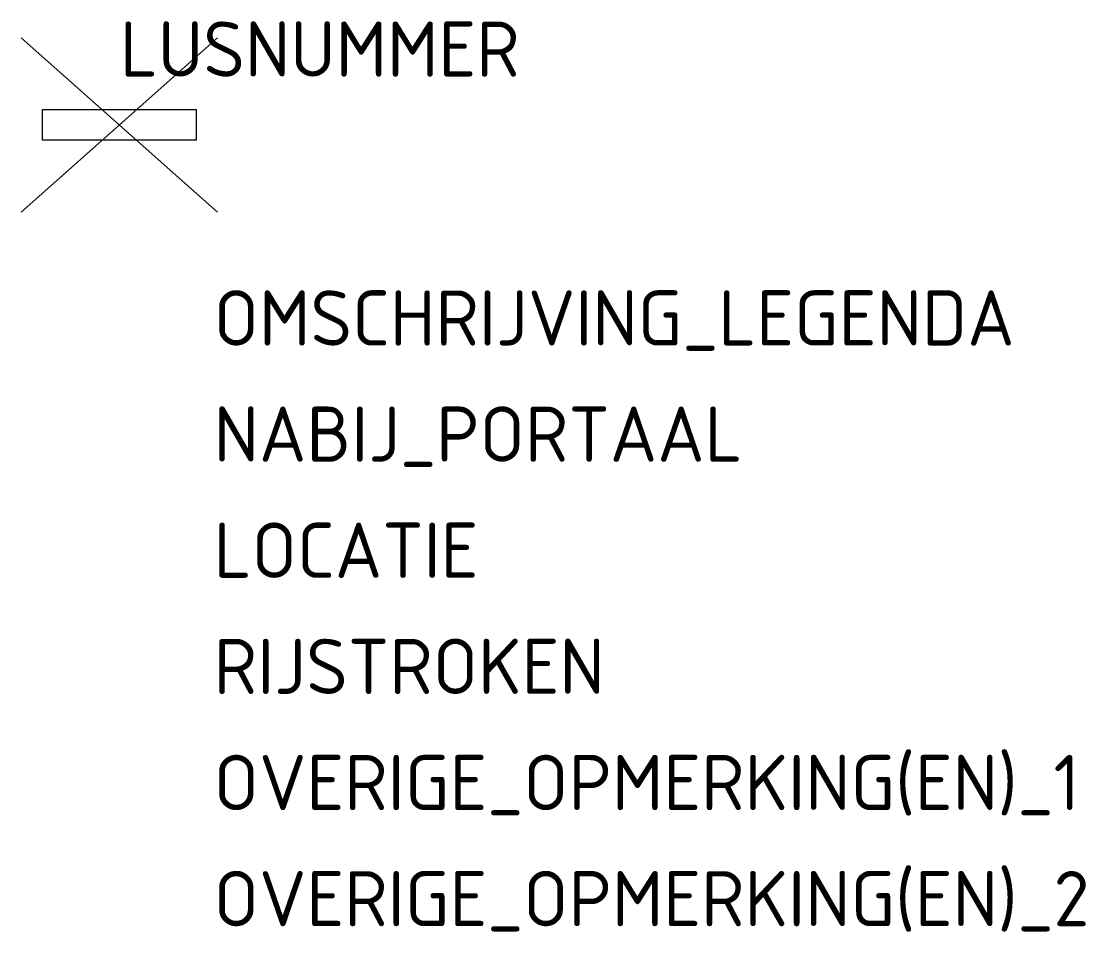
# Model space of a CAD drawing. Extents: x -3.2 to 31.5, y -25.8 to 3.9.
import ezdxf

# ---------------------------------------------------------------- set-up
doc = ezdxf.new("R2010")
doc.units = 0
doc.styles.add('NLCS-ISO', font='NLCS-ISO.ttf')

msp = doc.modelspace()

# ---------------------------------------------------------------- linework, layer by layer
for p, q in [((-3.195, -2.341), (3.195, 3.341)), ((-3.195, 3.341), (3.195, -2.341))]:
    msp.add_line(p, q)
at = {"flags": 128}
msp.add_lwpolyline([(-2.5, 1), (2.5, 1), (2.5, 0), (-2.5, 0)], close=True, dxfattribs=at)

# ---------------------------------------------------------------- texts
at = {"style": 'NLCS-ISO'}
msp.add_attdef('LUSNUMMER', (0.018, 2.07), 'NR', height=1.8, dxfattribs=at)
at = {"style": 'NLCS-ISO', "flags": 1}
for tag, p, s in [('OMSCHRIJVING_LEGENDA', (3.075, -6.692), 'Detectielus'), ('NABIJ_PORTAAL', (3.075, -10.476), ''), ('LOCATIE', (3.075, -14.261), ''), ('RIJSTROKEN', (3.075, -18.045), ''), ('OVERIGE_OPMERKING(EN)_1', (3.075, -21.83), ''), ('OVERIGE_OPMERKING(EN)_2', (3.075, -25.614), '')]:
    msp.add_attdef(tag, p, s, height=1.8, dxfattribs=at)

doc.saveas('drawing.dxf')
